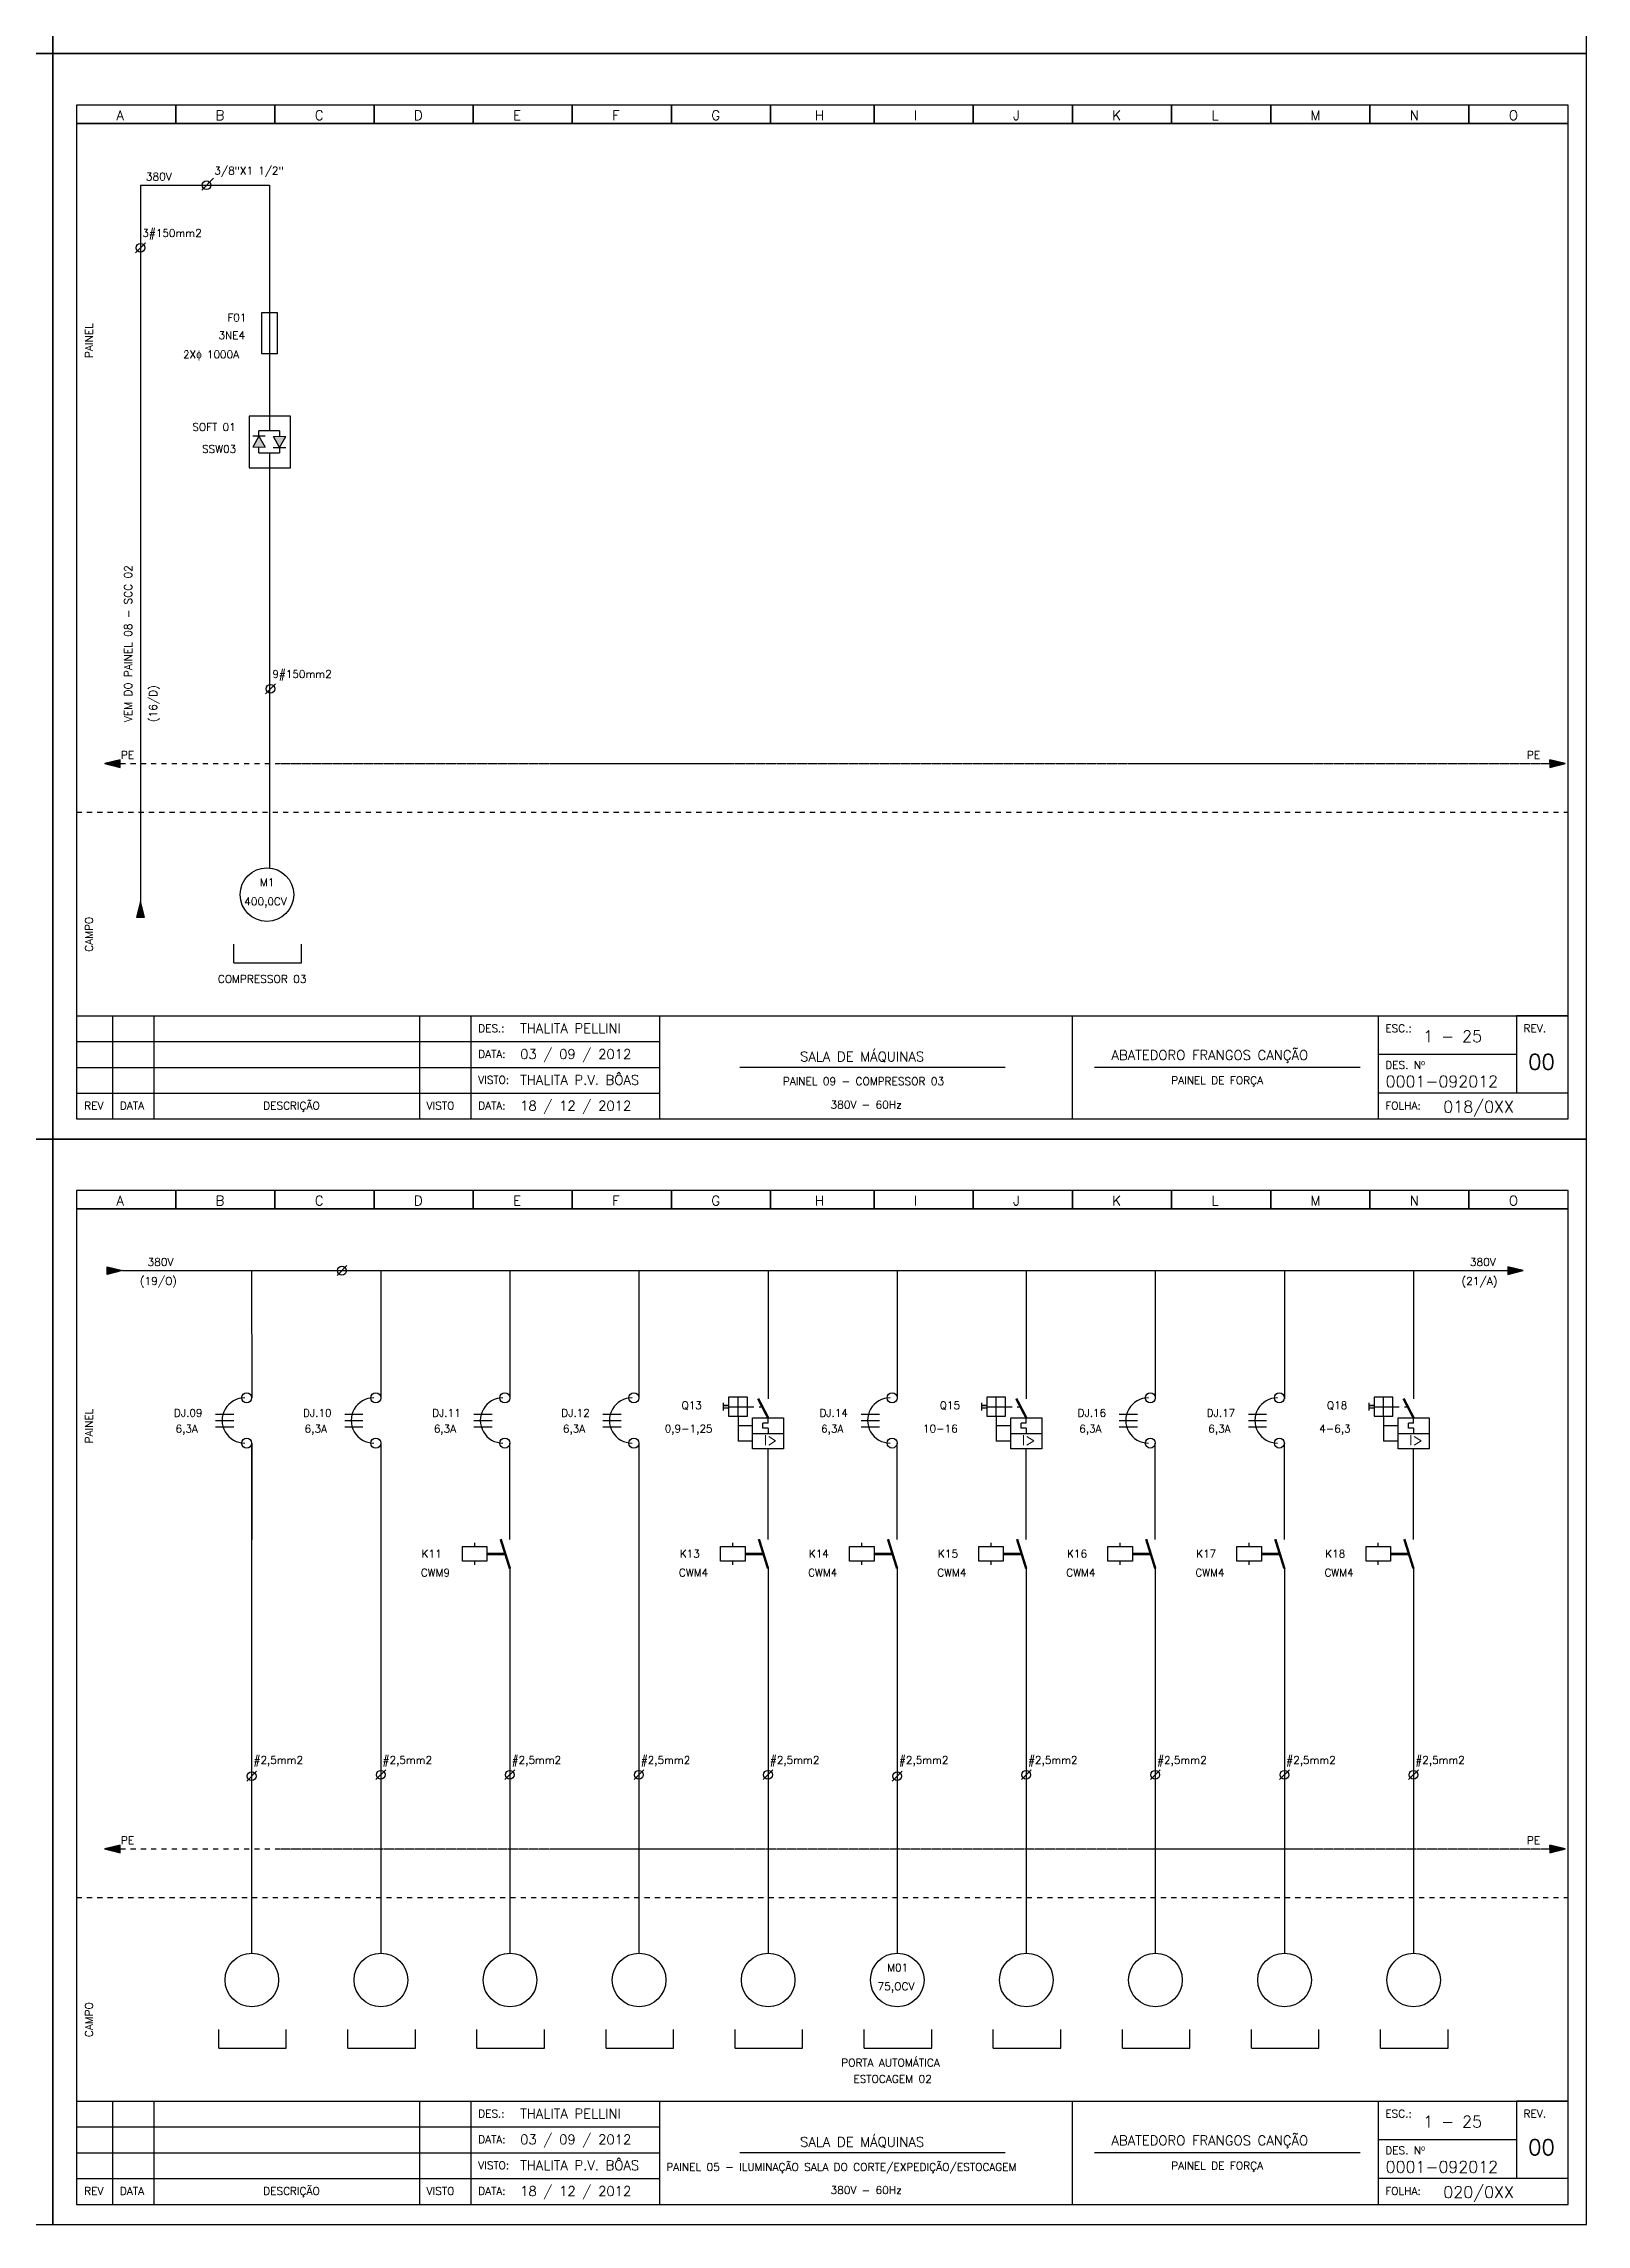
# Model space of a CAD drawing. Header units: millimetres. Extents: x 1974 to 2560, y 1429 to 1567.
# Drawn here: x 2084.76 to 2114.63, y 1470.58 to 1512.83 of the extents above; entities that cross this region are included whole.
import ezdxf

# ---------------------------------------------------------------- set-up
doc = ezdxf.new("R2010")
doc.units = ezdxf.units.MM
for name, pattern in [('DASHDOT2', [0.5, 0.25, -0.125, 0, -0.125]), ('DASHED', [0.75, 0.5, -0.25]), ('HIDDEN2', [0.1875, 0.125, -0.0625])]:
    doc.linetypes.add(name, pattern=pattern)
for name, color, linetype in [('1', 5, 'Continuous'), ('ALIMENTAÇÃO', 6, 'Continuous'), ('CONECTOR_SAK', 2, 'Continuous'), ('DISJUNTOR', 5, 'Continuous'), ('EQUIPAMENTOS', 5, 'Continuous'), ('linhas', 6, 'Continuous'), ('MARGEM', 1, 'Continuous'), ('MOTORES', 5, 'Continuous'), ('PAINEL', 7, 'Continuous'), ('soft', 5, 'Continuous'), ('TERRA', 3, 'DASHED'), ('TEXTO', 4, 'Continuous'), ('TEXTO_2', 5, 'Continuous'), ('TIMBRE', 7, 'Continuous')]:
    doc.layers.add(name, color=color, linetype=linetype)
doc.styles.add('REGUA60', font='romans.shx', dxfattribs={"height": 2})
doc.styles.add('ROMANC', font='romanc.shx', dxfattribs={"height": 0.55})
doc.styles.add('ROMANS', font='romans.shx', dxfattribs={"height": 37})

# ---------------------------------------------------------------- blocks, each defined once
blk = doc.blocks.new('soft')
at = {"layer": 'soft'}
h = blk.add_hatch(color=7, dxfattribs=at)
h.paths.add_polyline_path([(-0.206, -0.385), (-0.323, -0.602), (-0.088, -0.602)])
h.paths.add_polyline_path([(0.194, -0.609), (0.312, -0.391), (0.077, -0.391)])
for p, q in [((0.403, 0), (-0.397, 0)), ((-0.397, 0), (-0.397, -1)), ((0.403, -1), (0.403, 0)), ((-0.206, -0.385), (-0.323, -0.602)), ((-0.206, -0.385), (-0.088, -0.602)), ((0.194, -0.609), (0.077, -0.391)), ((0.194, -0.609), (0.312, -0.391)), ((-0.397, -1), (0.403, -1))]:
    blk.add_line(p, q, dxfattribs=at)
at = {"layer": 'soft', "color": 7}
for p, q in [((0, 0), (0, -0.282)), ((-0.083, -0.385), (-0.323, -0.385)), ((-0.206, -0.385), (-0.206, -0.282)), ((0.194, -0.282), (-0.206, -0.282)), ((0.194, -0.282), (0.194, -0.391)), ((-0.206, -0.711), (-0.206, -0.602)), ((-0.206, -0.711), (0.194, -0.711)), ((0, -0.711), (0, -1)), ((0.072, -0.609), (0.312, -0.609)), ((0.194, -0.609), (0.194, -0.711))]:
    blk.add_line(p, q, dxfattribs=at)
at = {"layer": 'soft', "lineweight": 20}
for p, q in [((0.312, -0.391), (0.077, -0.391)), ((-0.323, -0.602), (-0.088, -0.602))]:
    blk.add_line(p, q, dxfattribs=at)

msp = doc.modelspace()

# ---------------------------------------------------------------- hatches: boundary and pattern name
at = {"layer": 'EQUIPAMENTOS'}
for points in [[(2086.706, 1495.907), (2086.631, 1496.207), (2086.556, 1495.907)], [(2086.706, 1495.907), (2086.631, 1496.207), (2086.556, 1495.907)], [(2085.984, 1488.984), (2086.284, 1489.059), (2085.984, 1489.134)], [(2113.409, 1489.059), (2113.109, 1489.134), (2113.109, 1488.984)]]:
    msp.add_hatch(color=256, dxfattribs=at).paths.add_polyline_path(points)
at = {"layer": 'TERRA'}
h = msp.add_hatch(dxfattribs=at)
h.set_pattern_fill('ANSI31', color=256, scale=0.004, angle=180, style=0)
h.set_pattern_definition([(225, (2143.19248524, 1547.50084864), (0.0003535533906, -0.0003535533906), [])])
h.paths.add_polyline_path([(2085.938, 1498.881), (2086.238, 1498.881), (2086.238, 1498.956)])
h.paths.add_polyline_path([(2086.238, 1498.806), (2086.238, 1498.881), (2085.938, 1498.881)])
h = msp.add_hatch(dxfattribs=at)
h.set_pattern_fill('ANSI31', color=256, scale=0.004, style=0)
h.set_pattern_definition([(45, (2056.96803103, 1450.2612611), (-0.0003535533906, 0.0003535533906), [])])
h.paths.add_polyline_path([(2114.222, 1498.881), (2113.922, 1498.881), (2113.922, 1498.806)])
h.paths.add_polyline_path([(2113.922, 1498.956), (2113.922, 1498.881), (2114.222, 1498.881)])
h = msp.add_hatch(dxfattribs=at)
h.set_pattern_fill('ANSI31', color=256, scale=0.004, angle=180, style=0)
h.set_pattern_definition([(225, (2143.19248524, 1526.47584864), (0.0003535533906, -0.0003535533906), [])])
h.paths.add_polyline_path([(2085.938, 1477.856), (2086.238, 1477.856), (2086.238, 1477.931)])
h.paths.add_polyline_path([(2086.238, 1477.781), (2086.238, 1477.856), (2085.938, 1477.856)])
h = msp.add_hatch(dxfattribs=at)
h.set_pattern_fill('ANSI31', color=256, scale=0.004, style=0)
h.set_pattern_definition([(45, (2056.96803103, 1429.2362611), (-0.0003535533906, 0.0003535533906), [])])
h.paths.add_polyline_path([(2114.222, 1477.856), (2113.922, 1477.856), (2113.922, 1477.781)])
h.paths.add_polyline_path([(2113.922, 1477.931), (2113.922, 1477.856), (2114.222, 1477.856)])

# ---------------------------------------------------------------- linework, layer by layer
for p, q in [((2088.44, 1495.021), (2088.44, 1495.385)), ((2088.44, 1495.021), (2089.747, 1495.021)), ((2089.747, 1495.021), (2089.747, 1495.385)), ((2114.279, 1493.997), (2113.279, 1493.997)), ((2088.086, 1486.28), (2088.44, 1486.28)), ((2088.086, 1486.157), (2088.44, 1486.157)), ((2090.586, 1486.28), (2090.94, 1486.28)), ((2090.586, 1486.157), (2090.94, 1486.157)), ((2093.086, 1486.28), (2093.44, 1486.28)), ((2093.086, 1486.157), (2093.44, 1486.157)), ((2095.586, 1486.28), (2095.94, 1486.28)), ((2095.586, 1486.157), (2095.94, 1486.157)), ((2100.586, 1486.28), (2100.94, 1486.28)), ((2100.586, 1486.157), (2100.94, 1486.157)), ((2105.586, 1486.28), (2105.94, 1486.28)), ((2105.586, 1486.157), (2105.94, 1486.157)), ((2108.086, 1486.28), (2108.44, 1486.28)), ((2108.086, 1486.157), (2108.44, 1486.157)), ((2088.086, 1486.034), (2088.44, 1486.034)), ((2090.586, 1486.034), (2090.94, 1486.034)), ((2093.086, 1486.035), (2093.44, 1486.035)), ((2095.586, 1486.034), (2095.94, 1486.034)), ((2100.586, 1486.035), (2100.94, 1486.035)), ((2105.586, 1486.035), (2105.94, 1486.035)), ((2108.086, 1486.035), (2108.44, 1486.035)), ((2088.147, 1473.996), (2088.147, 1474.36)), ((2089.454, 1473.996), (2089.454, 1474.36)), ((2090.647, 1473.996), (2090.647, 1474.36)), ((2091.954, 1473.996), (2091.954, 1474.36)), ((2093.147, 1473.996), (2093.147, 1474.36)), ((2094.454, 1473.996), (2094.454, 1474.36)), ((2095.647, 1473.996), (2095.647, 1474.36)), ((2096.954, 1473.996), (2096.954, 1474.36)), ((2098.147, 1473.996), (2098.147, 1474.36)), ((2099.454, 1473.996), (2099.454, 1474.36)), ((2100.647, 1473.996), (2100.647, 1474.36)), ((2101.954, 1473.996), (2101.954, 1474.36)), ((2103.147, 1473.996), (2103.147, 1474.36)), ((2104.454, 1473.996), (2104.454, 1474.36)), ((2105.647, 1473.996), (2105.647, 1474.36)), ((2106.954, 1473.996), (2106.954, 1474.36)), ((2108.147, 1473.996), (2108.147, 1474.36)), ((2109.454, 1473.996), (2109.454, 1474.36)), ((2110.647, 1473.996), (2110.647, 1474.36)), ((2111.954, 1473.996), (2111.954, 1474.36)), ((2088.147, 1473.996), (2089.454, 1473.996)), ((2090.647, 1473.996), (2091.954, 1473.996)), ((2093.147, 1473.996), (2094.454, 1473.996)), ((2095.647, 1473.996), (2096.954, 1473.996)), ((2098.147, 1473.996), (2099.454, 1473.996)), ((2100.647, 1473.996), (2101.954, 1473.996)), ((2103.147, 1473.996), (2104.454, 1473.996)), ((2105.647, 1473.996), (2106.954, 1473.996)), ((2108.147, 1473.996), (2109.454, 1473.996)), ((2110.647, 1473.996), (2111.954, 1473.996)), ((2114.279, 1472.972), (2113.279, 1472.972))]:
    msp.add_line(p, q)
at = {"layer": '1'}
for p, q in [((2098.385, 1486.606), (2098.021, 1486.606)), ((2098.021, 1486.606), (2098.021, 1486.242)), ((2098.203, 1486.242), (2098.203, 1486.606)), ((2098.385, 1486.242), (2098.385, 1486.606)), ((2103.385, 1486.606), (2103.021, 1486.606)), ((2103.021, 1486.606), (2103.021, 1486.242)), ((2103.203, 1486.242), (2103.203, 1486.606)), ((2103.385, 1486.242), (2103.385, 1486.606)), ((2110.885, 1486.606), (2110.521, 1486.606)), ((2110.521, 1486.606), (2110.521, 1486.242)), ((2110.703, 1486.242), (2110.703, 1486.606)), ((2110.885, 1486.242), (2110.885, 1486.606)), ((2097.917, 1486.499), (2097.917, 1486.353)), ((2098.021, 1486.445), (2097.917, 1486.445)), ((2097.917, 1486.445), (2098.021, 1486.445)), ((2097.917, 1486.403), (2098.021, 1486.403)), ((2098.021, 1486.424), (2098.385, 1486.424)), ((2098.021, 1486.242), (2098.385, 1486.242)), ((2102.917, 1486.499), (2102.917, 1486.353)), ((2103.021, 1486.445), (2102.917, 1486.445)), ((2102.917, 1486.445), (2103.021, 1486.445)), ((2102.917, 1486.403), (2103.021, 1486.403)), ((2103.021, 1486.424), (2103.385, 1486.424)), ((2103.021, 1486.242), (2103.385, 1486.242)), ((2110.417, 1486.499), (2110.417, 1486.353)), ((2110.521, 1486.445), (2110.417, 1486.445)), ((2110.417, 1486.445), (2110.521, 1486.445)), ((2110.417, 1486.403), (2110.521, 1486.403)), ((2110.521, 1486.424), (2110.885, 1486.424)), ((2110.521, 1486.242), (2110.885, 1486.242))]:
    msp.add_line(p, q, dxfattribs=at)
at = {"layer": 'ALIMENTAÇÃO'}
for p, q in [((2089.131, 1510.084), (2089.131, 1505.611)), ((2089.131, 1504.611), (2089.131, 1496.86))]:
    msp.add_line(p, q, dxfattribs=at)
at = {"layer": 'ALIMENTAÇÃO', "color": 6}
for p, q in [((2088.784, 1489.059), (2088.785, 1486.595)), ((2091.284, 1489.059), (2091.285, 1486.578)), ((2093.784, 1489.059), (2093.785, 1486.579)), ((2096.284, 1489.059), (2096.284, 1486.578)), ((2098.784, 1489.059), (2098.784, 1486.579)), ((2101.284, 1489.059), (2101.284, 1486.579)), ((2103.784, 1489.059), (2103.784, 1486.579)), ((2106.284, 1489.059), (2106.284, 1486.579)), ((2108.784, 1489.059), (2108.784, 1486.579)), ((2111.284, 1489.059), (2111.284, 1486.579)), ((2088.785, 1485.718), (2088.785, 1483.852)), ((2091.285, 1485.718), (2091.285, 1475.837)), ((2096.284, 1485.718), (2096.284, 1475.837)), ((2093.785, 1483.289), (2093.785, 1475.837)), ((2098.784, 1483.289), (2098.784, 1475.837)), ((2101.284, 1483.289), (2101.284, 1475.837)), ((2103.784, 1483.289), (2103.784, 1475.837)), ((2106.284, 1483.289), (2106.284, 1475.837)), ((2108.784, 1483.289), (2108.784, 1475.837)), ((2111.284, 1483.289), (2111.284, 1475.837))]:
    msp.add_line(p, q, dxfattribs=at)
at = {"layer": 'CONECTOR_SAK'}
for p, q in [((2088.047, 1510.222), (2087.816, 1509.988)), ((2086.727, 1508.971), (2086.536, 1508.778)), ((2089.245, 1500.429), (2089.054, 1500.236)), ((2090.629, 1489.156), (2090.438, 1488.963)), ((2091.38, 1479.392), (2091.19, 1479.199)), ((2093.88, 1479.392), (2093.69, 1479.199)), ((2096.38, 1479.392), (2096.19, 1479.199)), ((2098.88, 1479.392), (2098.69, 1479.199)), ((2103.88, 1479.392), (2103.69, 1479.199)), ((2106.38, 1479.392), (2106.19, 1479.199)), ((2108.88, 1479.392), (2108.69, 1479.199)), ((2111.38, 1479.392), (2111.19, 1479.199)), ((2088.88, 1479.363), (2088.689, 1479.17)), ((2101.38, 1479.363), (2101.189, 1479.17))]:
    msp.add_line(p, q, dxfattribs=at)
for centre in [(2087.911, 1510.084), (2086.631, 1508.874), (2089.149, 1500.332), (2090.533, 1489.059), (2088.784, 1479.266), (2091.284, 1479.295), (2093.784, 1479.295), (2096.284, 1479.295), (2098.784, 1479.295), (2101.284, 1479.266), (2103.784, 1479.295), (2106.284, 1479.295), (2108.784, 1479.295), (2111.284, 1479.295)]:
    msp.add_circle(centre, 0.0846, dxfattribs=at)
at = {"layer": 'DISJUNTOR'}
for p, q in [((2098.203, 1486.242), (2098.203, 1485.756)), ((2098.785, 1486.107), (2098.786, 1486.207)), ((2103.203, 1486.242), (2103.203, 1485.756)), ((2103.785, 1486.107), (2103.786, 1486.207)), ((2110.703, 1486.242), (2110.703, 1485.756)), ((2111.285, 1486.107), (2111.286, 1486.207)), ((2098.484, 1486.056), (2098.203, 1486.056)), ((2098.484, 1485.756), (2098.203, 1485.756)), ((2098.486, 1485.907), (2099.086, 1485.907)), ((2098.785, 1486.107), (2098.685, 1486.107)), ((2098.685, 1486.007), (2098.685, 1486.107)), ((2098.785, 1486.007), (2098.685, 1486.007)), ((2098.785, 1486.007), (2098.785, 1485.907)), ((2103.484, 1486.056), (2103.203, 1486.056)), ((2103.484, 1485.756), (2103.203, 1485.756)), ((2103.486, 1485.907), (2104.086, 1485.907)), ((2103.785, 1486.107), (2103.685, 1486.107)), ((2103.685, 1486.007), (2103.685, 1486.107)), ((2103.785, 1486.007), (2103.685, 1486.007)), ((2103.785, 1486.007), (2103.785, 1485.907)), ((2110.984, 1486.056), (2110.703, 1486.056)), ((2110.984, 1485.756), (2110.703, 1485.756)), ((2110.986, 1485.907), (2111.586, 1485.907)), ((2111.285, 1486.107), (2111.185, 1486.107)), ((2111.185, 1486.007), (2111.185, 1486.107)), ((2111.285, 1486.007), (2111.185, 1486.007)), ((2111.285, 1486.007), (2111.285, 1485.907))]:
    msp.add_line(p, q, dxfattribs=at)
at = {"layer": 'DISJUNTOR', "linetype": 'HIDDEN2'}
for p, q in [((2098.385, 1486.424), (2098.684, 1486.424)), ((2103.385, 1486.424), (2103.684, 1486.424)), ((2110.885, 1486.424), (2111.184, 1486.424))]:
    msp.add_line(p, q, dxfattribs=at)
at = {"layer": 'DISJUNTOR', "const_width": 0.0472}
for points in [[(2098.786, 1486.207), (2098.592, 1486.581)], [(2103.786, 1486.207), (2103.592, 1486.581)], [(2111.286, 1486.207), (2111.092, 1486.581)]]:
    msp.add_lwpolyline(points, dxfattribs=at)
at = {"layer": 'DISJUNTOR'}
for points in [[(2098.486, 1486.207), (2099.086, 1486.207), (2099.086, 1485.607), (2098.486, 1485.607)], [(2103.486, 1486.207), (2104.086, 1486.207), (2104.086, 1485.607), (2103.486, 1485.607)], [(2110.986, 1486.207), (2111.586, 1486.207), (2111.586, 1485.607), (2110.986, 1485.607)]]:
    msp.add_lwpolyline(points, close=True, dxfattribs=at)
for centre in [(2088.687, 1486.595), (2091.187, 1486.595), (2093.687, 1486.595), (2096.187, 1486.595), (2101.187, 1486.595), (2106.187, 1486.595), (2108.687, 1486.595), (2088.687, 1485.718), (2091.187, 1485.718), (2093.687, 1485.719), (2096.187, 1485.718), (2101.187, 1485.719), (2106.187, 1485.719), (2108.687, 1485.719)]:
    msp.add_circle(centre, 0.097, dxfattribs=at)
for centre in [(2088.65, 1486.157), (2091.15, 1486.157), (2093.65, 1486.157), (2096.15, 1486.157), (2101.15, 1486.157), (2106.15, 1486.157), (2108.65, 1486.157)]:
    msp.add_arc(centre, 0.438, 89.8656, 270.134, dxfattribs=at)
at = {"layer": 'EQUIPAMENTOS'}
for p, q in [((2086.631, 1510.084), (2089.131, 1510.084)), ((2086.284, 1489.059), (2113.109, 1489.059)), ((2093.103, 1483.713), (2093.103, 1483.785)), ((2098.103, 1483.713), (2098.103, 1483.785)), ((2100.603, 1483.713), (2100.603, 1483.785)), ((2103.103, 1483.713), (2103.103, 1483.785)), ((2105.603, 1483.713), (2105.603, 1483.785)), ((2108.103, 1483.713), (2108.103, 1483.785)), ((2110.603, 1483.713), (2110.603, 1483.785)), ((2093.103, 1483.363), (2093.103, 1483.434)), ((2093.341, 1483.584), (2093.693, 1483.584)), ((2093.341, 1483.563), (2093.699, 1483.563)), ((2098.103, 1483.363), (2098.103, 1483.434)), ((2098.341, 1483.584), (2098.693, 1483.584)), ((2098.341, 1483.563), (2098.699, 1483.563)), ((2100.603, 1483.363), (2100.603, 1483.434)), ((2100.841, 1483.584), (2101.193, 1483.584)), ((2100.841, 1483.563), (2101.199, 1483.563)), ((2103.103, 1483.363), (2103.103, 1483.434)), ((2103.341, 1483.584), (2103.693, 1483.584)), ((2103.341, 1483.563), (2103.699, 1483.563)), ((2105.603, 1483.363), (2105.603, 1483.434)), ((2105.841, 1483.584), (2106.193, 1483.584)), ((2105.841, 1483.563), (2106.199, 1483.563)), ((2108.103, 1483.363), (2108.103, 1483.434)), ((2108.341, 1483.584), (2108.693, 1483.584)), ((2108.341, 1483.563), (2108.699, 1483.563)), ((2110.603, 1483.363), (2110.603, 1483.434)), ((2110.841, 1483.584), (2111.193, 1483.584)), ((2110.841, 1483.563), (2111.199, 1483.563))]:
    msp.add_line(p, q, dxfattribs=at)
for points in [[(2088.981, 1507.62), (2089.281, 1507.62), (2089.281, 1506.82), (2088.981, 1506.82)], [(2092.865, 1483.434), (2092.865, 1483.713), (2093.341, 1483.713), (2093.341, 1483.434)], [(2097.865, 1483.434), (2097.865, 1483.713), (2098.341, 1483.713), (2098.341, 1483.434)], [(2100.365, 1483.434), (2100.365, 1483.713), (2100.841, 1483.713), (2100.841, 1483.434)], [(2102.865, 1483.434), (2102.865, 1483.713), (2103.341, 1483.713), (2103.341, 1483.434)], [(2105.365, 1483.434), (2105.365, 1483.713), (2105.841, 1483.713), (2105.841, 1483.434)], [(2107.865, 1483.434), (2107.865, 1483.713), (2108.341, 1483.713), (2108.341, 1483.434)], [(2110.365, 1483.434), (2110.365, 1483.713), (2110.841, 1483.713), (2110.841, 1483.434)]]:
    msp.add_lwpolyline(points, close=True, dxfattribs=at)
for points in [[(2086.706, 1495.907), (2086.631, 1496.207), (2086.556, 1495.907), (2086.706, 1495.907)], [(2085.984, 1489.134), (2086.284, 1489.059), (2085.984, 1488.984), (2085.984, 1489.134)], [(2113.109, 1488.984), (2113.409, 1489.059), (2113.109, 1489.134), (2113.109, 1488.984)]]:
    msp.add_lwpolyline(points, dxfattribs=at)
at = {"layer": 'EQUIPAMENTOS', "const_width": 0.0472}
for points in [[(2093.785, 1483.289), (2093.607, 1483.858)], [(2098.784, 1483.289), (2098.607, 1483.858)], [(2101.284, 1483.289), (2101.107, 1483.858)], [(2103.784, 1483.289), (2103.607, 1483.858)], [(2106.284, 1483.289), (2106.107, 1483.858)], [(2108.784, 1483.289), (2108.607, 1483.858)], [(2111.284, 1483.289), (2111.107, 1483.858)]]:
    msp.add_lwpolyline(points, dxfattribs=at)
at = {"layer": 'linhas', "color": 6}
for p, q in [((2088.785, 1475.837), (2088.785, 1485.718)), ((2093.785, 1483.853), (2093.785, 1485.719)), ((2098.784, 1483.853), (2098.784, 1485.607)), ((2101.284, 1483.853), (2101.284, 1485.719)), ((2103.784, 1483.853), (2103.784, 1485.607)), ((2106.284, 1483.853), (2106.284, 1485.719)), ((2108.784, 1483.853), (2108.784, 1485.719)), ((2111.284, 1483.853), (2111.284, 1485.607))]:
    msp.add_line(p, q, dxfattribs=at)
at = {"layer": 'MARGEM', "color": 7}
for points in [[(2055.232, 1512.634), (2084.932, 1512.634), (2084.932, 1533.659), (2055.232, 1533.659)], [(2084.932, 1512.634), (2114.632, 1512.634), (2114.632, 1533.659), (2084.932, 1533.659)], [(2055.232, 1491.609), (2084.932, 1491.609), (2084.932, 1512.634), (2055.232, 1512.634)], [(2084.932, 1491.609), (2114.632, 1491.609), (2114.632, 1512.634), (2084.932, 1512.634)], [(2055.232, 1470.584), (2084.932, 1470.584), (2084.932, 1491.609), (2055.232, 1491.609)], [(2084.932, 1470.584), (2114.632, 1470.584), (2114.632, 1491.609), (2084.932, 1491.609)]]:
    msp.add_lwpolyline(points, close=True, dxfattribs=at)
at = {"layer": 'MOTORES'}
for centre in [(2089.08, 1496.343), (2088.787, 1475.318), (2091.287, 1475.318), (2093.787, 1475.318), (2096.287, 1475.318), (2098.787, 1475.318), (2101.287, 1475.318), (2103.787, 1475.318), (2106.287, 1475.318), (2108.787, 1475.318), (2111.287, 1475.318)]:
    msp.add_circle(centre, 0.519, dxfattribs=at)
at = {"layer": 'PAINEL', "color": 12, "linetype": 'HIDDEN2', "ltscale": 0.005}
for p, q in [((2085.394, 1497.941), (2114.279, 1497.941)), ((2085.394, 1476.916), (2114.279, 1476.916))]:
    msp.add_line(p, q, dxfattribs=at)
at = {"layer": 'soft'}
msp.add_line((2086.631, 1510.084), (2086.631, 1496.207), dxfattribs=at)
at = {"layer": 'TERRA', "linetype": 'DASHDOT2', "ltscale": 0.0025}
for p, q in [((2086.238, 1498.881), (2113.922, 1498.881)), ((2086.238, 1498.881), (2113.922, 1498.881)), ((2089.349, 1498.881), (2114.222, 1498.881)), ((2086.238, 1477.856), (2113.922, 1477.856)), ((2086.238, 1477.856), (2113.922, 1477.856)), ((2089.349, 1477.856), (2114.222, 1477.856))]:
    msp.add_line(p, q, dxfattribs=at)
at = {"layer": 'TERRA'}
for points in [[(2086.238, 1498.956), (2085.938, 1498.881), (2086.238, 1498.806), (2086.238, 1498.956)], [(2086.238, 1498.956), (2085.938, 1498.881), (2086.238, 1498.806), (2086.238, 1498.956)], [(2113.922, 1498.806), (2114.222, 1498.881), (2113.922, 1498.956), (2113.922, 1498.806)], [(2113.922, 1498.806), (2114.222, 1498.881), (2113.922, 1498.956), (2113.922, 1498.806)], [(2086.238, 1477.931), (2085.938, 1477.856), (2086.238, 1477.781), (2086.238, 1477.931)], [(2086.238, 1477.931), (2085.938, 1477.856), (2086.238, 1477.781), (2086.238, 1477.931)], [(2113.922, 1477.781), (2114.222, 1477.856), (2113.922, 1477.931), (2113.922, 1477.781)], [(2113.922, 1477.781), (2114.222, 1477.856), (2113.922, 1477.931), (2113.922, 1477.781)]]:
    msp.add_lwpolyline(points, dxfattribs=at)
at = {"layer": 'TIMBRE', "color": 12}
for p, q in [((2114.279, 1511.634), (2085.394, 1511.634)), ((2114.279, 1490.609), (2085.394, 1490.609))]:
    msp.add_line(p, q, dxfattribs=at)
at = {"layer": 'TIMBRE'}
for p, q in [((2085.394, 1493.997), (2114.279, 1493.997)), ((2086.094, 1491.997), (2086.094, 1493.997)), ((2086.894, 1491.997), (2086.894, 1493.997)), ((2092.032, 1493.997), (2092.032, 1491.997)), ((2093.032, 1491.997), (2093.032, 1493.997)), ((2096.685, 1493.997), (2096.685, 1491.997)), ((2104.675, 1493.997), (2104.675, 1491.997)), ((2110.603, 1493.997), (2110.603, 1491.997)), ((2113.279, 1493.997), (2113.279, 1492.497)), ((2085.394, 1493.497), (2096.685, 1493.497)), ((2085.394, 1492.997), (2096.685, 1492.997)), ((2103.379, 1492.997), (2098.235, 1492.997)), ((2110.25, 1492.997), (2105.107, 1492.997)), ((2113.279, 1493.247), (2110.603, 1493.247)), ((2085.394, 1492.497), (2096.685, 1492.497)), ((2114.279, 1492.497), (2110.603, 1492.497)), ((2085.394, 1472.972), (2114.279, 1472.972)), ((2086.094, 1470.972), (2086.094, 1472.972)), ((2086.894, 1470.972), (2086.894, 1472.972)), ((2092.032, 1472.972), (2092.032, 1470.972)), ((2093.032, 1470.972), (2093.032, 1472.972)), ((2096.685, 1472.972), (2096.685, 1470.972)), ((2104.675, 1472.972), (2104.675, 1470.972)), ((2110.603, 1472.972), (2110.603, 1470.972)), ((2113.279, 1472.972), (2113.279, 1471.472)), ((2085.394, 1472.472), (2096.685, 1472.472)), ((2113.279, 1472.222), (2110.603, 1472.222)), ((2085.394, 1471.972), (2096.685, 1471.972)), ((2103.379, 1471.972), (2098.235, 1471.972)), ((2110.25, 1471.972), (2105.107, 1471.972)), ((2085.394, 1471.472), (2096.685, 1471.472)), ((2114.279, 1471.472), (2110.603, 1471.472))]:
    msp.add_line(p, q, dxfattribs=at)
at = {"layer": 'TIMBRE', "color": 12}
for points in [[(2085.394, 1511.284), (2087.314, 1511.284), (2087.314, 1511.634), (2085.394, 1511.634)], [(2087.314, 1511.284), (2089.234, 1511.284), (2089.234, 1511.634), (2087.314, 1511.634)], [(2089.234, 1511.284), (2091.154, 1511.284), (2091.154, 1511.634), (2089.234, 1511.634)], [(2091.154, 1511.284), (2093.074, 1511.284), (2093.074, 1511.634), (2091.154, 1511.634)], [(2093.074, 1511.284), (2094.994, 1511.284), (2094.994, 1511.634), (2093.074, 1511.634)], [(2094.994, 1511.284), (2096.914, 1511.284), (2096.914, 1511.634), (2094.994, 1511.634)], [(2096.914, 1511.284), (2098.834, 1511.284), (2098.834, 1511.634), (2096.914, 1511.634)], [(2098.834, 1511.284), (2100.839, 1511.284), (2100.839, 1511.634), (2098.834, 1511.634)], [(2100.839, 1511.284), (2102.759, 1511.284), (2102.759, 1511.634), (2100.839, 1511.634)], [(2102.759, 1511.284), (2104.679, 1511.284), (2104.679, 1511.634), (2102.759, 1511.634)], [(2104.679, 1511.284), (2106.599, 1511.284), (2106.599, 1511.634), (2104.679, 1511.634)], [(2106.599, 1511.284), (2108.519, 1511.284), (2108.519, 1511.634), (2106.599, 1511.634)], [(2108.519, 1511.284), (2110.439, 1511.284), (2110.439, 1511.634), (2108.519, 1511.634)], [(2110.439, 1511.284), (2112.359, 1511.284), (2112.359, 1511.634), (2110.439, 1511.634)], [(2112.359, 1511.284), (2114.279, 1511.284), (2114.279, 1511.634), (2112.359, 1511.634)], [(2085.394, 1491.997), (2114.279, 1491.997), (2114.279, 1511.284), (2085.394, 1511.284)], [(2085.394, 1490.259), (2087.314, 1490.259), (2087.314, 1490.609), (2085.394, 1490.609)], [(2087.314, 1490.259), (2089.234, 1490.259), (2089.234, 1490.609), (2087.314, 1490.609)], [(2089.234, 1490.259), (2091.154, 1490.259), (2091.154, 1490.609), (2089.234, 1490.609)], [(2091.154, 1490.259), (2093.074, 1490.259), (2093.074, 1490.609), (2091.154, 1490.609)], [(2093.074, 1490.259), (2094.994, 1490.259), (2094.994, 1490.609), (2093.074, 1490.609)], [(2094.994, 1490.259), (2096.914, 1490.259), (2096.914, 1490.609), (2094.994, 1490.609)], [(2096.914, 1490.259), (2098.834, 1490.259), (2098.834, 1490.609), (2096.914, 1490.609)], [(2098.834, 1490.259), (2100.839, 1490.259), (2100.839, 1490.609), (2098.834, 1490.609)], [(2100.839, 1490.259), (2102.759, 1490.259), (2102.759, 1490.609), (2100.839, 1490.609)], [(2102.759, 1490.259), (2104.679, 1490.259), (2104.679, 1490.609), (2102.759, 1490.609)], [(2104.679, 1490.259), (2106.599, 1490.259), (2106.599, 1490.609), (2104.679, 1490.609)], [(2106.599, 1490.259), (2108.519, 1490.259), (2108.519, 1490.609), (2106.599, 1490.609)], [(2108.519, 1490.259), (2110.439, 1490.259), (2110.439, 1490.609), (2108.519, 1490.609)], [(2110.439, 1490.259), (2112.359, 1490.259), (2112.359, 1490.609), (2110.439, 1490.609)], [(2112.359, 1490.259), (2114.279, 1490.259), (2114.279, 1490.609), (2112.359, 1490.609)], [(2085.394, 1470.972), (2114.279, 1470.972), (2114.279, 1490.259), (2085.394, 1490.259)]]:
    msp.add_lwpolyline(points, close=True, dxfattribs=at)

# ---------------------------------------------------------------- block references
at = {"layer": 'soft'}
msp.add_blockref('soft', (2089.131, 1505.611), dxfattribs=at)

# ---------------------------------------------------------------- texts
at = {"style": 'ROMANS'}
for s, p in [('ESC.:', (2110.739, 1493.68)), ('REV.', (2113.415, 1493.68)), ('DES. Nº', (2110.739, 1492.967)), ('PAINEL 09 - COMPRESSOR 03', (2099.069, 1492.654)), ('PAINEL DE FORÇA', (2106.59, 1492.671)), ('380V - 60Hz', (2099.993, 1492.198)), ('FOLHA:', (2110.739, 1492.18)), ('ESC.:', (2110.739, 1472.655)), ('REV.', (2113.415, 1472.655)), ('PAINEL 05 - ILUMINAÇÃO SALA DO CORTE/EXPEDIÇÃO/ESTOCAGEM', (2096.815, 1471.62)), ('PAINEL DE FORÇA', (2106.59, 1471.646)), ('DES. Nº', (2110.739, 1471.942)), ('380V - 60Hz', (2099.993, 1471.173)), ('FOLHA:', (2110.739, 1471.155))]:
    msp.add_text(s, height=0.15, dxfattribs=at).set_placement(p)
at = {"layer": 'TEXTO'}
for s, height, style, p in [('A', 0.188, 'ROMANS', (2086.167, 1511.347)), ('B', 0.188, 'ROMANS', (2088.087, 1511.347)), ('C', 0.188, 'ROMANS', (2090.007, 1511.347)), ('D', 0.188, 'ROMANS', (2091.927, 1511.347)), ('E', 0.188, 'ROMANS', (2093.847, 1511.347)), ('F', 0.188, 'ROMANS', (2095.767, 1511.347)), ('G', 0.188, 'ROMANS', (2097.687, 1511.347)), ('H', 0.188, 'ROMANS', (2099.691, 1511.347)), ('I', 0.188, 'ROMANS', (2101.611, 1511.347)), ('J', 0.188, 'ROMANS', (2103.531, 1511.347)), ('K', 0.188, 'ROMANS', (2105.451, 1511.347)), ('L', 0.188, 'ROMANS', (2107.371, 1511.347)), ('M', 0.188, 'ROMANS', (2109.291, 1511.347)), ('N', 0.188, 'ROMANS', (2111.211, 1511.347)), ('O', 0.188, 'ROMANS', (2113.131, 1511.347)), ('380V', 0.15, 'ROMANS', (2086.736, 1510.178)), ('3/8"X1 1/2"', 0.148, 'ROMANS', (2088.062, 1510.294)), ('3#150mm2', 0.148, 'ROMANS', (2086.668, 1509.084)), ('F01', 0.148, 'ROMANS', (2088.315, 1507.447)), ('2Xɸ 1000A', 0.148, 'ROMANS', (2087.456, 1506.733)), ('3NE4', 0.148, 'ROMANS', (2088.142, 1507.105)), ('SOFT 01', 0.148, 'ROMANS', (2087.637, 1505.327)), ('SSW03', 0.148, 'ROMANS', (2087.824, 1504.901)), ('9#150mm2', 0.148, 'ROMANS', (2089.186, 1500.542)), ('PE', 0.15, 'ROMANS', (2086.25, 1498.975)), ('PE', 0.15, 'ROMANS', (2113.477, 1498.975)), ('400,0CV', 0.15, 'REGUA60', (2088.638, 1496.137)), ('M1', 0.15, 'REGUA60', (2088.943, 1496.506)), ('COMPRESSOR 03', 0.15, 'REGUA60', (2088.127, 1494.635)), ('THALITA PELLINI', 0.1875, 'ROMANS', (2093.983, 1493.66)), ('03 / 09 / 2012', 0.1875, 'ROMANS', (2093.983, 1493.16)), ('THALITA P.V. BÔAS', 0.1875, 'ROMANS', (2093.983, 1492.66)), ('18 / 12 / 2012', 0.1875, 'ROMANS', (2093.983, 1492.16)), ('A', 0.188, 'ROMANS', (2086.167, 1490.322)), ('B', 0.188, 'ROMANS', (2088.087, 1490.322)), ('C', 0.188, 'ROMANS', (2090.007, 1490.322)), ('D', 0.188, 'ROMANS', (2091.927, 1490.322)), ('E', 0.188, 'ROMANS', (2093.847, 1490.322)), ('F', 0.188, 'ROMANS', (2095.767, 1490.322)), ('G', 0.188, 'ROMANS', (2097.687, 1490.322)), ('H', 0.188, 'ROMANS', (2099.691, 1490.322)), ('I', 0.188, 'ROMANS', (2101.611, 1490.322)), ('J', 0.188, 'ROMANS', (2103.531, 1490.322)), ('K', 0.188, 'ROMANS', (2105.451, 1490.322)), ('L', 0.188, 'ROMANS', (2107.371, 1490.322)), ('M', 0.188, 'ROMANS', (2109.291, 1490.322)), ('N', 0.188, 'ROMANS', (2111.211, 1490.322)), ('O', 0.188, 'ROMANS', (2113.131, 1490.322)), ('380V', 0.15, 'ROMANS', (2086.77, 1489.152)), ('380V', 0.15, 'ROMANS', (2112.377, 1489.153)), ('(19/O)', 0.15, 'ROMANS', (2086.618, 1488.784)), ('(21/A)', 0.15, 'ROMANS', (2112.215, 1488.782)), ('DJ.09', 0.148, 'ROMANS', (2087.28, 1486.23)), ('DJ.10', 0.148, 'ROMANS', (2089.78, 1486.23)), ('DJ.11', 0.148, 'ROMANS', (2092.28, 1486.23)), ('DJ.12', 0.148, 'ROMANS', (2094.78, 1486.23)), ('Q13', 0.148, 'ROMANS', (2097.109, 1486.377)), ('DJ.14', 0.148, 'ROMANS', (2099.78, 1486.23)), ('Q15', 0.148, 'ROMANS', (2102.109, 1486.377)), ('DJ.16', 0.148, 'ROMANS', (2104.78, 1486.23)), ('DJ.17', 0.148, 'ROMANS', (2107.28, 1486.23)), ('Q18', 0.148, 'ROMANS', (2109.609, 1486.377)), ('6,3A', 0.148, 'ROMANS', (2087.311, 1485.923)), ('6,3A', 0.148, 'ROMANS', (2089.811, 1485.923)), ('6,3A', 0.148, 'ROMANS', (2092.311, 1485.923)), ('6,3A', 0.148, 'ROMANS', (2094.811, 1485.923)), ('0,9-1,25', 0.148, 'ROMANS', (2096.784, 1485.925)), ('6,3A', 0.148, 'ROMANS', (2099.811, 1485.923)), ('10-16', 0.148, 'ROMANS', (2101.784, 1485.925)), ('6,3A', 0.148, 'ROMANS', (2104.811, 1485.923)), ('6,3A', 0.148, 'ROMANS', (2107.311, 1485.923)), ('4-6,3', 0.148, 'ROMANS', (2109.457, 1485.925)), ('K11', 0.148, 'ROMANS', (2092.076, 1483.502)), ('K13', 0.148, 'ROMANS', (2097.076, 1483.502)), ('K14', 0.148, 'ROMANS', (2099.576, 1483.502)), ('K15', 0.148, 'ROMANS', (2102.076, 1483.502)), ('K16', 0.148, 'ROMANS', (2104.576, 1483.502)), ('K17', 0.148, 'ROMANS', (2107.076, 1483.502)), ('K18', 0.148, 'ROMANS', (2109.576, 1483.502)), ('CWM9', 0.148, 'ROMANS', (2092.06, 1483.136)), ('CWM4', 0.148, 'ROMANS', (2097.06, 1483.136)), ('CWM4', 0.148, 'ROMANS', (2099.56, 1483.136)), ('CWM4', 0.148, 'ROMANS', (2102.06, 1483.136)), ('CWM4', 0.148, 'ROMANS', (2104.56, 1483.136)), ('CWM4', 0.148, 'ROMANS', (2107.06, 1483.136)), ('CWM4', 0.148, 'ROMANS', (2109.56, 1483.136)), ('#2,5mm2', 0.148, 'ROMANS', (2088.821, 1479.505)), ('#2,5mm2', 0.148, 'ROMANS', (2091.321, 1479.505)), ('#2,5mm2', 0.148, 'ROMANS', (2093.821, 1479.505)), ('#2,5mm2', 0.148, 'ROMANS', (2096.321, 1479.505)), ('#2,5mm2', 0.148, 'ROMANS', (2098.821, 1479.505)), ('#2,5mm2', 0.148, 'ROMANS', (2101.321, 1479.505)), ('#2,5mm2', 0.148, 'ROMANS', (2103.821, 1479.505)), ('#2,5mm2', 0.148, 'ROMANS', (2106.321, 1479.505)), ('#2,5mm2', 0.148, 'ROMANS', (2108.821, 1479.505)), ('#2,5mm2', 0.148, 'ROMANS', (2111.321, 1479.505)), ('PE', 0.15, 'ROMANS', (2086.25, 1477.95)), ('PE', 0.15, 'ROMANS', (2113.477, 1477.95)), ('M01', 0.15, 'REGUA60', (2101.089, 1475.481)), ('75,OCV', 0.15, 'REGUA60', (2100.907, 1475.12)), ('PORTA AUTOMÁTICA', 0.15, 'REGUA60', (2100.199, 1473.641)), ('ESTOCAGEM 02', 0.15, 'REGUA60', (2100.437, 1473.327)), ('THALITA PELLINI', 0.1875, 'ROMANS', (2093.983, 1472.635)), ('03 / 09 / 2012', 0.1875, 'ROMANS', (2093.983, 1472.135)), ('THALITA P.V. BÔAS', 0.1875, 'ROMANS', (2093.983, 1471.635)), ('18 / 12 / 2012', 0.1875, 'ROMANS', (2093.983, 1471.135))]:
    msp.add_text(s, height=height, dxfattribs=dict(at, style=style)).set_placement(p)
at = {"layer": 'TEXTO', "style": 'REGUA60'}
for s, p in [('PAINEL', (2085.709, 1506.735)), ('VEM DO PAINEL 08 - SCC 02 ', (2086.467, 1499.684)), ('(16/D)', (2086.951, 1499.684)), ('CAMPO', (2085.709, 1495.234)), ('PAINEL', (2085.709, 1485.71)), ('CAMPO', (2085.709, 1474.209))]:
    msp.add_text(s, height=0.15, rotation=90, dxfattribs=at).set_placement(p)
at = {"layer": 'TEXTO', "color": 150, "style": 'ROMANS'}
for s, height, p in [('DES.:', 0.15, (2093.169, 1493.68)), ('DATA:', 0.15, (2093.169, 1493.18)), ('1 - 25', 0.225, (2111.473, 1493.487)), ('00', 0.3, (2113.506, 1492.953)), ('VISTO:', 0.15, (2093.169, 1492.68)), ('0001-092012', 0.225, (2110.744, 1492.611)), ('REV', 0.15, (2085.542, 1492.18)), ('DATA', 0.15, (2086.23, 1492.18)), ('DESCRIÇÃO', 0.15, (2089.006, 1492.18)), ('VISTO', 0.15, (2092.169, 1492.18)), ('DATA:', 0.15, (2093.169, 1492.18)), ('018/0XX', 0.225, (2111.862, 1492.121)), ('DES.:', 0.15, (2093.169, 1472.655)), ('1 - 25', 0.225, (2111.473, 1472.462)), ('DATA:', 0.15, (2093.169, 1472.155)), ('00', 0.3, (2113.506, 1471.928)), ('VISTO:', 0.15, (2093.169, 1471.655)), ('0001-092012', 0.225, (2110.744, 1471.586)), ('020/0XX', 0.225, (2111.862, 1471.096)), ('REV', 0.15, (2085.542, 1471.155)), ('DATA', 0.15, (2086.23, 1471.155)), ('DESCRIÇÃO', 0.15, (2089.006, 1471.155)), ('VISTO', 0.15, (2092.169, 1471.155)), ('DATA:', 0.15, (2093.169, 1471.155))]:
    msp.add_text(s, height=height, dxfattribs=at).set_placement(p)
at = {"layer": 'TEXTO_2'}
for s, height, style, p in [('SALA DE MÁQUINAS', 0.1875, 'ROMANC', (2099.404, 1493.113)), ('ABATEDORO FRANGOS CANÇÃO', 0.1875, 'ROMANC', (2105.436, 1493.141)), ('I>', 0.1927, 'REGUA60', (2098.7, 1485.681)), ('I>', 0.1927, 'REGUA60', (2103.7, 1485.681)), ('I>', 0.1927, 'REGUA60', (2111.2, 1485.681)), ('SALA DE MÁQUINAS', 0.1875, 'ROMANC', (2099.404, 1472.088)), ('ABATEDORO FRANGOS CANÇÃO', 0.1875, 'ROMANC', (2105.436, 1472.116))]:
    msp.add_text(s, height=height, dxfattribs=dict(at, style=style)).set_placement(p)

doc.saveas('drawing.dxf')
